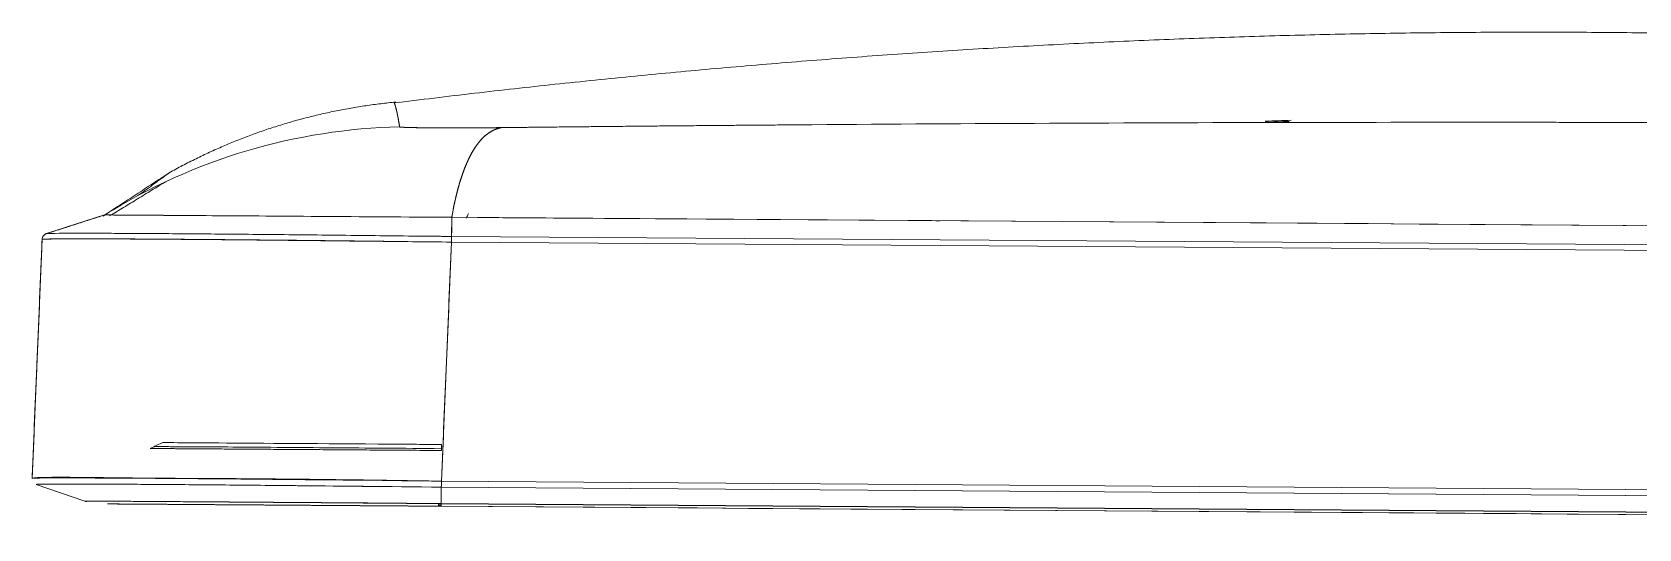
# Model space of a CAD drawing. Header units: millimetres. Extents: x 8883 to 11259, y -10160 to -6800.
# Drawn here: x 10347 to 10425.5, y -7756.7 to -7732.4 of the extents above; entities that cross this region are included whole.
import ezdxf

# ---------------------------------------------------------------- set-up
doc = ezdxf.new("R2010")
doc.units = ezdxf.units.MM

msp = doc.modelspace()

# ---------------------------------------------------------------- linework, layer by layer
at = {"linetype": 'Continuous', "lineweight": 18}
for p, q in [((10364.698, -7735.823), (10364.701, -7735.831)), ((10350.565, -7741.315), (10347.722, -7742.23)), ((10350.565, -7741.315), (10350.565, -7741.315)), ((10367.509, -7742.366), (10367.517, -7741.432)), ((10367.517, -7741.432), (10526.621, -7742.533)), ((10391.34, -7741.597), (10391.34, -7741.597)), ((10391.341, -7741.597), (10391.341, -7741.597)), ((10391.341, -7741.597), (10391.341, -7741.597)), ((10347.514, -7742.503), (10347.025, -7754.183)), ((10367.012, -7754.322), (10367.503, -7742.641)), ((10526.62, -7743.741), (10367.503, -7742.641)), ((10367.503, -7742.641), (10526.62, -7743.741)), ((10526.615, -7743.467), (10367.509, -7742.366)), ((10367.509, -7742.366), (10526.615, -7743.467)), ((10347.227, -7754.48), (10349.593, -7755.295)), ((10349.593, -7755.295), (10347.227, -7754.48)), ((10350.014, -7754.466), (10350.014, -7754.466)), ((10526.949, -7755.428), (10367.012, -7754.322)), ((10367.012, -7754.322), (10526.949, -7755.428)), ((10349.593, -7755.295), (10349.593, -7755.295)), ((10367.003, -7754.616), (10366.997, -7755.416)), ((10366.997, -7755.416), (10367.003, -7754.616)), ((10367.003, -7754.616), (10526.952, -7755.723)), ((10526.952, -7755.723), (10367.003, -7754.616)), ((10366.874, -7755.5), (10366.999, -7755.5)), ((10526.948, -7756.522), (10366.997, -7755.416)), ((10366.997, -7755.416), (10526.948, -7756.522)), ((10366.997, -7755.431), (10526.95, -7756.538)), ((10526.947, -7756.651), (10367.004, -7755.544))]:
    msp.add_line(p, q, dxfattribs=at)
at = {"linetype": 'Continuous', "lineweight": 13}
for p, q in [((10366.874, -7755.5), (10366.874, -7755.426)), ((10366.874, -7755.426), (10366.999, -7755.427))]:
    msp.add_line(p, q, dxfattribs=at)
at = {"linetype": 'Continuous', "lineweight": 18}
msp.add_arc((10349.691, -7755.012), 0.3, 250.97493, 269.59188, dxfattribs=at)
for points, degree in [([(10427.593, -7732.446), (10396.078, -7731.937), (10364.687, -7735.845)], 2), ([(10364.784, -7735.802), (10358.894, -7736.371), (10353.724, -7739.254)], 2), ([(10369.882, -7737.051), (10385.345, -7736.877), (10400.811, -7736.792), (10416.277, -7736.79)], 3), ([(10369.882, -7737.051), (10369.895, -7737.053), (10369.911, -7737.055), (10369.927, -7737.058)], 3), ([(10384.51, -7736.913), (10379.634, -7736.95), (10374.759, -7736.996), (10369.884, -7737.051)], 3), ([(10407.235, -7736.734), (10407.66, -7736.72), (10408.084, -7736.707), (10408.509, -7736.694)], 3), ([(10408.408, -7736.75), (10408.018, -7736.762), (10407.627, -7736.774), (10407.237, -7736.786)], 3), ([(10350.492, -7741.37), (10353.724, -7739.254)], 1), ([(10353.724, -7739.254), (10352.192, -7740.373)], 1), ([(10353.724, -7739.254), (10352.192, -7740.373)], 1), ([(10353.538, -7739.696), (10350.809, -7741.366)], 1), ([(10368.225, -7741.469), (10368.261, -7741.394), (10368.298, -7741.32), (10368.336, -7741.25)], 3), ([(10350.534, -7741.325), (10347.707, -7742.234)], 1), ([(10350.472, -7741.345), (10347.707, -7742.234)], 1), ([(10350.565, -7741.315), (10350.565, -7741.315), (10350.565, -7741.315), (10350.565, -7741.315)], 3), ([(10367.517, -7741.432), (10367.514, -7741.744), (10367.512, -7742.055), (10367.509, -7742.366)], 3), ([(10526.621, -7742.533), (10473.611, -7742.166), (10420.53, -7741.799), (10367.517, -7741.432)], 3), ([(10389.802, -7741.586), (10390.315, -7741.59), (10390.828, -7741.594), (10391.341, -7741.597)], 3), ([(10347.514, -7742.503), (10347.351, -7746.396), (10347.188, -7750.29), (10347.025, -7754.183)], 3), ([(10347.025, -7754.183), (10347.514, -7742.503)], 1), ([(10349.274, -7742.21), (10348.267, -7742.21), (10347.723, -7742.217), (10347.722, -7742.23)], 3), ([(10347.722, -7742.23), (10347.722, -7742.227), (10347.754, -7742.224), (10347.817, -7742.221)], 3), ([(10367.509, -7742.366), (10367.221, -7742.363), (10366.933, -7742.36), (10366.645, -7742.356)], 3), ([(10367.503, -7742.641), (10367.339, -7746.534), (10367.176, -7750.428), (10367.012, -7754.322)], 3), ([(10352.796, -7752.718), (10352.829, -7752.702), (10352.862, -7752.686), (10352.896, -7752.67)], 3), ([(10352.896, -7752.67), (10353.066, -7752.588), (10353.238, -7752.51), (10353.411, -7752.434)], 3), ([(10365.793, -7752.52), (10366.2, -7752.523), (10366.609, -7752.526), (10367.016, -7752.529)], 3), ([(10367.016, -7752.529), (10367.015, -7752.605), (10367.015, -7752.685), (10367.014, -7752.767)], 3), ([(10367.014, -7752.767), (10367.014, -7752.783), (10367.014, -7752.8), (10367.014, -7752.816)], 3), ([(10347.025, -7754.183), (10347.025, -7754.184)], 1), ([(10350.028, -7754.143), (10350.026, -7754.168)], 1), ([(10349.62, -7755.294), (10349.604, -7755.295), (10349.595, -7755.295), (10349.593, -7755.295)], 3), ([(10349.689, -7755.312), (10349.654, -7755.312), (10349.622, -7755.305), (10349.593, -7755.295)], 3), ([(10350.714, -7755.432), (10350.714, -7755.432), (10350.713, -7755.432), (10350.713, -7755.432)], 3), ([(10366.997, -7755.431), (10366.997, -7755.431), (10366.997, -7755.426), (10366.997, -7755.416)], 3), ([(10366.997, -7755.416), (10366.997, -7755.425), (10366.997, -7755.431), (10366.997, -7755.431)], 3), ([(10367.004, -7755.544), (10420.318, -7755.913), (10473.633, -7756.282), (10526.947, -7756.651)], 3)]:
    msp.add_open_spline(points, degree=degree, dxfattribs=at)
for points, knots in [([(10364.969, -7737.01), (10364.967, -7737.003), (10364.965, -7736.987), (10364.961, -7736.964), (10364.957, -7736.942), (10364.954, -7736.919), (10364.95, -7736.898), (10364.947, -7736.876), (10364.943, -7736.855), (10364.939, -7736.834), (10364.936, -7736.813), (10364.932, -7736.793), (10364.929, -7736.773), (10364.925, -7736.753), (10364.922, -7736.734), (10364.919, -7736.714), (10364.915, -7736.696), (10364.912, -7736.677), (10364.909, -7736.659), (10364.905, -7736.641), (10364.902, -7736.623), (10364.899, -7736.606), (10364.896, -7736.588), (10364.893, -7736.572), (10364.889, -7736.555), (10364.886, -7736.539), (10364.883, -7736.523), (10364.88, -7736.507), (10364.877, -7736.491), (10364.874, -7736.476), (10364.871, -7736.461), (10364.868, -7736.446), (10364.865, -7736.431), (10364.862, -7736.417), (10364.859, -7736.403), (10364.857, -7736.389), (10364.854, -7736.376), (10364.851, -7736.362), (10364.848, -7736.349), (10364.845, -7736.336), (10364.843, -7736.324), (10364.84, -7736.311), (10364.837, -7736.299), (10364.835, -7736.287), (10364.832, -7736.275), (10364.829, -7736.264), (10364.827, -7736.252), (10364.824, -7736.241), (10364.822, -7736.23), (10364.819, -7736.219), (10364.817, -7736.209), (10364.814, -7736.198), (10364.812, -7736.188), (10364.81, -7736.178), (10364.807, -7736.168), (10364.805, -7736.159), (10364.803, -7736.149), (10364.8, -7736.14), (10364.798, -7736.131), (10364.796, -7736.122), (10364.794, -7736.114), (10364.791, -7736.105), (10364.789, -7736.097), (10364.787, -7736.089), (10364.785, -7736.081), (10364.783, -7736.073), (10364.781, -7736.065), (10364.779, -7736.058), (10364.777, -7736.05), (10364.775, -7736.043), (10364.773, -7736.036), (10364.771, -7736.029), (10364.769, -7736.022), (10364.767, -7736.016), (10364.765, -7736.009), (10364.763, -7736.003), (10364.761, -7735.997), (10364.759, -7735.991), (10364.758, -7735.985), (10364.756, -7735.979), (10364.754, -7735.974), (10364.752, -7735.968), (10364.751, -7735.963), (10364.749, -7735.958), (10364.747, -7735.953), (10364.746, -7735.948), (10364.744, -7735.943), (10364.742, -7735.938), (10364.741, -7735.934), (10364.739, -7735.929), (10364.738, -7735.925), (10364.736, -7735.921), (10364.735, -7735.916), (10364.733, -7735.912), (10364.732, -7735.908), (10364.73, -7735.905), (10364.729, -7735.901), (10364.728, -7735.897), (10364.726, -7735.894), (10364.725, -7735.89), (10364.724, -7735.887), (10364.722, -7735.884), (10364.721, -7735.881), (10364.72, -7735.878), (10364.719, -7735.875), (10364.718, -7735.872), (10364.716, -7735.869), (10364.715, -7735.867), (10364.714, -7735.864), (10364.713, -7735.862), (10364.712, -7735.859), (10364.711, -7735.857), (10364.71, -7735.855), (10364.709, -7735.852), (10364.708, -7735.85), (10364.707, -7735.848), (10364.706, -7735.846), (10364.705, -7735.844), (10364.704, -7735.843), (10364.703, -7735.841), (10364.703, -7735.84), (10364.702, -7735.839)], [0, 0, 0, 0, 0.011329, 0.022608, 0.033838, 0.045019, 0.056149, 0.067231, 0.078263, 0.089245, 0.100177, 0.111061, 0.121894, 0.132678, 0.143413, 0.154098, 0.164733, 0.175319, 0.185855, 0.196342, 0.206779, 0.217167, 0.227505, 0.237794, 0.248032, 0.258222, 0.268362, 0.278452, 0.288492, 0.298484, 0.308425, 0.318317, 0.328159, 0.337952, 0.347695, 0.357389, 0.367033, 0.376627, 0.386172, 0.395667, 0.405113, 0.414509, 0.423855, 0.433152, 0.4424, 0.451597, 0.460745, 0.469844, 0.478893, 0.487892, 0.496842, 0.505742, 0.514592, 0.523393, 0.532144, 0.540846, 0.549498, 0.5581, 0.566653, 0.575156, 0.58361, 0.592014, 0.600368, 0.608673, 0.616928, 0.625133, 0.633289, 0.641395, 0.649452, 0.657459, 0.665416, 0.673324, 0.681182, 0.688991, 0.696749, 0.704459, 0.712118, 0.719728, 0.727289, 0.734799, 0.74226, 0.749672, 0.757034, 0.764346, 0.771609, 0.778821, 0.785985, 0.793098, 0.800162, 0.807177, 0.814142, 0.821057, 0.827922, 0.834738, 0.841504, 0.848221, 0.854888, 0.861505, 0.868073, 0.874591, 0.881059, 0.887478, 0.893847, 0.900166, 0.906436, 0.912656, 0.918827, 0.924948, 0.931019, 0.937041, 0.943013, 0.948935, 0.954807, 0.960631, 0.966404, 0.972128, 0.977802, 0.983426, 0.989001, 0.994526, 1, 1, 1, 1]), ([(10350.565, -7741.315), (10352.736, -7739.958), (10355.084, -7738.904), (10359.947, -7737.459), (10362.462, -7737.069), (10364.969, -7737.01)], [0, 0, 0, 0, 0.5, 0.5, 1, 1, 1, 1]), ([(10369.882, -7737.051), (10369.87, -7737.051), (10369.847, -7737.051), (10369.812, -7737.051), (10369.778, -7737.052), (10369.743, -7737.052), (10369.709, -7737.052), (10369.675, -7737.053), (10369.641, -7737.053), (10369.606, -7737.053), (10369.572, -7737.054), (10369.538, -7737.054), (10369.505, -7737.054), (10369.471, -7737.055), (10369.437, -7737.055), (10369.403, -7737.055), (10369.37, -7737.056), (10369.336, -7737.056), (10369.303, -7737.056), (10369.27, -7737.056), (10369.237, -7737.057), (10369.204, -7737.057), (10369.17, -7737.057), (10369.138, -7737.057), (10369.105, -7737.058), (10369.072, -7737.058), (10369.039, -7737.058), (10369.007, -7737.058), (10368.974, -7737.059), (10368.942, -7737.059), (10368.909, -7737.059), (10368.877, -7737.059), (10368.845, -7737.059), (10368.813, -7737.06), (10368.781, -7737.06), (10368.749, -7737.06), (10368.717, -7737.06), (10368.685, -7737.06), (10368.654, -7737.061), (10368.622, -7737.061), (10368.59, -7737.061), (10368.559, -7737.061), (10368.528, -7737.061), (10368.496, -7737.061), (10368.465, -7737.061), (10368.434, -7737.062), (10368.403, -7737.062), (10368.372, -7737.062), (10368.341, -7737.062), (10368.311, -7737.062), (10368.28, -7737.062), (10368.249, -7737.062), (10368.219, -7737.062), (10368.188, -7737.062), (10368.158, -7737.063), (10368.128, -7737.063), (10368.098, -7737.063), (10368.068, -7737.063), (10368.038, -7737.063), (10367.902, -7737.063), (10367.663, -7737.063), (10367.332, -7737.063), (10367.012, -7737.062), (10366.703, -7737.061), (10366.49, -7737.059), (10366.362, -7737.058), (10366.313, -7737.058), (10366.264, -7737.057), (10366.217, -7737.057), (10366.171, -7737.056), (10366.125, -7737.056), (10366.081, -7737.055), (10366.037, -7737.055), (10365.994, -7737.054), (10365.952, -7737.054), (10365.911, -7737.053), (10365.871, -7737.053), (10365.831, -7737.052), (10365.793, -7737.052), (10365.755, -7737.051), (10365.719, -7737.05), (10365.683, -7737.05), (10365.648, -7737.049), (10365.614, -7737.048), (10365.58, -7737.048), (10365.548, -7737.047), (10365.517, -7737.046), (10365.486, -7737.046), (10365.456, -7737.045), (10365.427, -7737.044), (10365.4, -7737.044), (10365.372, -7737.043), (10365.346, -7737.042), (10365.321, -7737.041), (10365.296, -7737.04), (10365.273, -7737.04), (10365.25, -7737.039), (10365.228, -7737.038), (10365.207, -7737.037), (10365.187, -7737.036), (10365.168, -7737.035), (10365.15, -7737.034), (10365.133, -7737.033), (10365.116, -7737.032), (10365.1, -7737.031), (10365.086, -7737.03), (10365.072, -7737.029), (10365.059, -7737.028), (10365.046, -7737.027), (10365.035, -7737.026), (10365.025, -7737.025), (10365.015, -7737.024), (10365.007, -7737.023), (10364.999, -7737.022), (10364.992, -7737.021), (10364.986, -7737.019), (10364.981, -7737.018), (10364.977, -7737.017), (10364.973, -7737.016), (10364.971, -7737.014), (10364.969, -7737.013), (10364.968, -7737.012), (10364.968, -7737.011), (10364.969, -7737.01)], [0, 0, 0, 0, 0.004459, 0.008907, 0.013346, 0.017774, 0.022193, 0.026602, 0.031002, 0.035392, 0.039774, 0.044147, 0.048511, 0.052866, 0.057214, 0.061553, 0.065884, 0.070208, 0.074524, 0.078833, 0.083135, 0.087429, 0.091717, 0.095999, 0.100274, 0.104543, 0.108806, 0.113063, 0.117314, 0.121561, 0.125802, 0.130038, 0.134269, 0.138496, 0.142718, 0.146937, 0.151151, 0.155362, 0.159569, 0.163773, 0.167974, 0.172171, 0.176366, 0.180559, 0.184749, 0.188938, 0.193124, 0.197309, 0.201492, 0.205674, 0.209855, 0.214036, 0.218215, 0.222394, 0.226574, 0.230753, 0.234932, 0.239112, 0.243292, 0.247474, 0.296181, 0.345415, 0.395492, 0.446713, 0.49936, 0.508557, 0.517706, 0.526807, 0.535863, 0.544874, 0.553843, 0.562769, 0.571656, 0.580503, 0.589314, 0.598088, 0.606828, 0.615536, 0.624212, 0.632858, 0.641477, 0.650068, 0.658635, 0.667178, 0.6757, 0.684202, 0.692685, 0.701151, 0.709602, 0.718039, 0.726465, 0.734881, 0.743288, 0.751689, 0.760085, 0.768477, 0.776868, 0.785259, 0.793652, 0.802049, 0.810451, 0.818859, 0.827277, 0.835705, 0.844145, 0.852599, 0.861068, 0.869555, 0.87806, 0.886585, 0.895133, 0.903704, 0.912301, 0.920924, 0.929576, 0.938258, 0.946972, 0.955718, 0.9645, 0.973317, 0.982172, 0.991066, 1, 1, 1, 1]), ([(10364.969, -7737.01), (10364.969, -7737.011), (10364.969, -7737.011), (10364.969, -7737.012), (10364.97, -7737.013), (10364.972, -7737.013), (10364.973, -7737.014), (10364.976, -7737.015), (10364.979, -7737.016), (10364.983, -7737.017), (10364.987, -7737.018), (10364.992, -7737.019), (10364.999, -7737.02), (10365.006, -7737.021), (10365.015, -7737.022), (10365.025, -7737.024), (10365.036, -7737.025), (10365.049, -7737.026), (10365.063, -7737.027), (10365.079, -7737.029), (10365.114, -7737.031), (10365.173, -7737.035), (10365.265, -7737.039), (10365.36, -7737.043), (10365.458, -7737.046), (10365.559, -7737.049), (10365.667, -7737.051), (10365.784, -7737.053), (10365.908, -7737.055), (10366.026, -7737.057), (10366.137, -7737.059), (10366.244, -7737.06), (10366.364, -7737.061), (10366.499, -7737.062), (10366.651, -7737.063), (10366.83, -7737.064), (10367.035, -7737.064), (10367.264, -7737.065), (10367.48, -7737.065), (10367.681, -7737.065), (10367.866, -7737.064), (10368.058, -7737.064), (10368.232, -7737.063), (10368.4, -7737.062), (10368.575, -7737.061), (10368.799, -7737.06), (10368.998, -7737.059), (10369.155, -7737.057), (10369.252, -7737.057), (10369.345, -7737.056), (10369.434, -7737.055), (10369.518, -7737.054), (10369.599, -7737.053), (10369.676, -7737.053), (10369.748, -7737.052), (10369.816, -7737.051), (10369.86, -7737.051), (10369.882, -7737.051)], [0, 0, 0, 0, 0.004425, 0.009194, 0.014307, 0.019763, 0.025564, 0.031708, 0.038197, 0.045029, 0.052205, 0.059725, 0.067589, 0.075796, 0.084347, 0.093242, 0.10248, 0.112062, 0.121987, 0.132255, 0.142866, 0.18413, 0.221693, 0.25556, 0.285736, 0.314291, 0.342853, 0.371423, 0.399999, 0.428582, 0.447759, 0.468792, 0.49168, 0.516423, 0.543021, 0.571475, 0.60719, 0.642899, 0.678599, 0.704728, 0.731296, 0.758302, 0.78575, 0.803438, 0.827186, 0.856997, 0.892874, 0.906055, 0.918688, 0.930772, 0.942308, 0.953295, 0.963734, 0.973624, 0.982965, 0.991757, 1, 1, 1, 1]), ([(10369.927, -7737.058), (10369.377, -7737.153), (10368.888, -7737.568), (10368.073, -7739.036), (10367.747, -7740.089), (10367.517, -7741.432)], [0, 0, 0, 0, 0.5, 0.5, 1, 1, 1, 1]), ([(10367.517, -7741.432), (10367.519, -7741.418), (10367.524, -7741.391), (10367.531, -7741.349), (10367.539, -7741.308), (10367.546, -7741.267), (10367.553, -7741.226), (10367.561, -7741.185), (10367.569, -7741.144), (10367.576, -7741.104), (10367.584, -7741.063), (10367.592, -7741.023), (10367.6, -7740.983), (10367.608, -7740.943), (10367.616, -7740.903), (10367.624, -7740.864), (10367.632, -7740.824), (10367.64, -7740.785), (10367.648, -7740.746), (10367.657, -7740.707), (10367.665, -7740.668), (10367.674, -7740.629), (10367.682, -7740.591), (10367.691, -7740.552), (10367.7, -7740.514), (10367.708, -7740.476), (10367.717, -7740.438), (10367.726, -7740.401), (10367.735, -7740.363), (10367.744, -7740.326), (10367.754, -7740.289), (10367.763, -7740.252), (10367.772, -7740.215), (10367.782, -7740.178), (10367.791, -7740.142), (10367.801, -7740.105), (10367.81, -7740.069), (10367.82, -7740.033), (10367.83, -7739.997), (10367.839, -7739.962), (10367.849, -7739.926), (10367.859, -7739.891), (10367.869, -7739.856), (10367.879, -7739.821), (10367.89, -7739.786), (10367.9, -7739.752), (10367.91, -7739.717), (10367.921, -7739.683), (10367.931, -7739.649), (10367.942, -7739.615), (10367.952, -7739.581), (10367.963, -7739.548), (10367.974, -7739.515), (10367.985, -7739.481), (10367.996, -7739.448), (10368.007, -7739.416), (10368.018, -7739.383), (10368.029, -7739.351), (10368.04, -7739.319), (10368.051, -7739.287), (10368.063, -7739.255), (10368.074, -7739.223), (10368.086, -7739.192), (10368.097, -7739.16), (10368.109, -7739.129), (10368.121, -7739.099), (10368.132, -7739.068), (10368.144, -7739.037), (10368.156, -7739.007), (10368.168, -7738.977), (10368.18, -7738.947), (10368.192, -7738.918), (10368.205, -7738.888), (10368.217, -7738.859), (10368.229, -7738.83), (10368.242, -7738.801), (10368.254, -7738.772), (10368.267, -7738.744), (10368.28, -7738.715), (10368.292, -7738.687), (10368.305, -7738.659), (10368.318, -7738.632), (10368.331, -7738.604), (10368.344, -7738.577), (10368.357, -7738.55), (10368.371, -7738.523), (10368.384, -7738.497), (10368.397, -7738.47), (10368.411, -7738.444), (10368.424, -7738.418), (10368.438, -7738.392), (10368.451, -7738.367), (10368.465, -7738.341), (10368.479, -7738.316), (10368.493, -7738.291), (10368.507, -7738.267), (10368.521, -7738.242), (10368.535, -7738.218), (10368.549, -7738.194), (10368.563, -7738.17), (10368.577, -7738.146), (10368.592, -7738.123), (10368.606, -7738.1), (10368.621, -7738.077), (10368.635, -7738.054), (10368.65, -7738.032), (10368.665, -7738.01), (10368.68, -7737.988), (10368.695, -7737.966), (10368.71, -7737.944), (10368.725, -7737.923), (10368.74, -7737.902), (10368.755, -7737.881), (10368.77, -7737.86), (10368.786, -7737.84), (10368.801, -7737.82), (10368.817, -7737.8), (10368.832, -7737.78), (10368.848, -7737.761), (10368.864, -7737.741), (10368.88, -7737.722), (10368.895, -7737.704), (10368.911, -7737.685), (10368.927, -7737.667), (10368.944, -7737.649), (10368.96, -7737.631), (10368.976, -7737.613), (10368.992, -7737.596), (10369.009, -7737.579), (10369.025, -7737.562), (10369.042, -7737.546), (10369.059, -7737.529), (10369.075, -7737.513), (10369.092, -7737.497), (10369.109, -7737.482), (10369.126, -7737.467), (10369.143, -7737.451), (10369.16, -7737.437), (10369.177, -7737.422), (10369.194, -7737.408), (10369.212, -7737.394), (10369.229, -7737.38), (10369.247, -7737.366), (10369.264, -7737.353), (10369.282, -7737.34), (10369.3, -7737.327), (10369.317, -7737.315), (10369.335, -7737.303), (10369.353, -7737.291), (10369.371, -7737.279), (10369.389, -7737.268), (10369.408, -7737.256), (10369.426, -7737.245), (10369.444, -7737.235), (10369.463, -7737.224), (10369.481, -7737.214), (10369.5, -7737.205), (10369.518, -7737.195), (10369.537, -7737.186), (10369.556, -7737.177), (10369.575, -7737.168), (10369.594, -7737.159), (10369.613, -7737.151), (10369.632, -7737.143), (10369.651, -7737.136), (10369.67, -7737.128), (10369.689, -7737.121), (10369.709, -7737.114), (10369.728, -7737.108), (10369.748, -7737.102), (10369.768, -7737.096), (10369.787, -7737.09), (10369.807, -7737.085), (10369.827, -7737.08), (10369.847, -7737.075), (10369.867, -7737.07), (10369.887, -7737.066), (10369.907, -7737.062), (10369.921, -7737.06), (10369.927, -7737.059)], [0, 0, 0, 0, 0.005172, 0.01035, 0.015532, 0.02072, 0.025913, 0.031111, 0.036314, 0.041522, 0.046736, 0.051955, 0.057179, 0.062408, 0.067643, 0.072883, 0.078128, 0.083378, 0.088633, 0.093894, 0.09916, 0.104432, 0.109708, 0.11499, 0.120278, 0.12557, 0.130868, 0.136171, 0.141479, 0.146793, 0.152112, 0.157437, 0.162766, 0.168102, 0.173442, 0.178788, 0.184139, 0.189496, 0.194857, 0.200225, 0.205597, 0.210975, 0.216359, 0.221748, 0.227142, 0.232541, 0.237946, 0.243357, 0.248772, 0.254194, 0.25962, 0.265052, 0.27049, 0.275933, 0.281381, 0.286835, 0.292294, 0.297759, 0.303229, 0.308704, 0.314185, 0.319672, 0.325164, 0.330661, 0.336164, 0.341673, 0.347186, 0.352706, 0.35823, 0.363761, 0.369296, 0.374838, 0.380384, 0.385937, 0.391494, 0.397058, 0.402626, 0.4082, 0.41378, 0.419365, 0.424956, 0.430553, 0.436154, 0.441762, 0.447375, 0.452993, 0.458617, 0.464246, 0.469881, 0.475522, 0.481168, 0.486819, 0.492476, 0.498139, 0.503807, 0.509481, 0.51516, 0.520845, 0.526536, 0.532232, 0.537933, 0.54364, 0.549353, 0.555071, 0.560795, 0.566524, 0.572259, 0.578, 0.583746, 0.589498, 0.595255, 0.601018, 0.606786, 0.61256, 0.61834, 0.624125, 0.629916, 0.635712, 0.641514, 0.647322, 0.653135, 0.658954, 0.664779, 0.670609, 0.676444, 0.682286, 0.688132, 0.693985, 0.699843, 0.705707, 0.711576, 0.717451, 0.723332, 0.729218, 0.73511, 0.741008, 0.746911, 0.75282, 0.758735, 0.764655, 0.770581, 0.776512, 0.78245, 0.788392, 0.794341, 0.800295, 0.806255, 0.812221, 0.818192, 0.824169, 0.830152, 0.83614, 0.842134, 0.848134, 0.85414, 0.860151, 0.866168, 0.87219, 0.878219, 0.884253, 0.890293, 0.896339, 0.90239, 0.908447, 0.91451, 0.920579, 0.926653, 0.932734, 0.93882, 0.944912, 0.951009, 0.957113, 0.963222, 0.969337, 0.975458, 0.981585, 0.987717, 0.993856, 1, 1, 1, 1]), ([(10369.927, -7737.059), (10369.927, -7737.058), (10369.925, -7737.058), (10369.923, -7737.058), (10369.921, -7737.058), (10369.919, -7737.058), (10369.917, -7737.058), (10369.915, -7737.058), (10369.913, -7737.058), (10369.911, -7737.058), (10369.909, -7737.058), (10369.908, -7737.057), (10369.906, -7737.057), (10369.904, -7737.057), (10369.903, -7737.057), (10369.901, -7737.057), (10369.9, -7737.056), (10369.898, -7737.056), (10369.897, -7737.056), (10369.896, -7737.056), (10369.894, -7737.055), (10369.893, -7737.055), (10369.892, -7737.055), (10369.891, -7737.055), (10369.89, -7737.054), (10369.889, -7737.054), (10369.888, -7737.054), (10369.887, -7737.053), (10369.886, -7737.053), (10369.886, -7737.053), (10369.885, -7737.053), (10369.884, -7737.052), (10369.884, -7737.052), (10369.883, -7737.052), (10369.883, -7737.051), (10369.882, -7737.051), (10369.882, -7737.051), (10369.882, -7737.051)], [0, 0, 0, 0, 0.011946, 0.024619, 0.038076, 0.052362, 0.067518, 0.083577, 0.100566, 0.118509, 0.137426, 0.157334, 0.178246, 0.200177, 0.223136, 0.247133, 0.272176, 0.298274, 0.325431, 0.353655, 0.382949, 0.413319, 0.444769, 0.477302, 0.510922, 0.545631, 0.581433, 0.61833, 0.656324, 0.695418, 0.735613, 0.776911, 0.819314, 0.862823, 0.907439, 0.953164, 1, 1, 1, 1]), ([(10369.884, -7737.051), (10370.203, -7737.047), (10370.842, -7737.04), (10371.801, -7737.03), (10372.76, -7737.019), (10373.719, -7737.009), (10374.677, -7737), (10375.636, -7736.99), (10376.595, -7736.981), (10377.554, -7736.972), (10378.513, -7736.963), (10379.472, -7736.954), (10380.43, -7736.946), (10381.389, -7736.938), (10382.348, -7736.93), (10383.135, -7736.924), (10383.602, -7736.92), (10383.75, -7736.919)], [0, 0, 0, 0, 0.069142, 0.138285, 0.20743, 0.276575, 0.345722, 0.414869, 0.484018, 0.553168, 0.622319, 0.691471, 0.760623, 0.829777, 0.898932, 0.968088, 1, 1, 1, 1]), ([(10416.277, -7736.79), (10416.63, -7736.79), (10417.335, -7736.789), (10418.393, -7736.79), (10419.452, -7736.79), (10420.51, -7736.791), (10421.568, -7736.792), (10422.626, -7736.793), (10423.684, -7736.795), (10424.742, -7736.796), (10425.8, -7736.799), (10426.858, -7736.801), (10427.917, -7736.803), (10428.975, -7736.806), (10430.033, -7736.809), (10431.091, -7736.813), (10432.149, -7736.816), (10433.207, -7736.82), (10434.265, -7736.824), (10435.323, -7736.828), (10436.382, -7736.833), (10437.44, -7736.838), (10438.498, -7736.843), (10439.556, -7736.848), (10440.614, -7736.854), (10441.981, -7736.861), (10443.921, -7736.873), (10446.699, -7736.891), (10450.27, -7736.916), (10454.058, -7736.947), (10457.651, -7736.979), (10460.635, -7737.008), (10463.175, -7737.034), (10465.269, -7737.057), (10466.517, -7737.071), (10467.067, -7737.077)], [0, 0, 0, 0, 0.020833, 0.041666, 0.062498, 0.083331, 0.104164, 0.124997, 0.14583, 0.166663, 0.187496, 0.20833, 0.229163, 0.249996, 0.270829, 0.291662, 0.312496, 0.333329, 0.354162, 0.374996, 0.395829, 0.416663, 0.437496, 0.458329, 0.479163, 0.499996, 0.539065, 0.593755, 0.664066, 0.749999, 0.817525, 0.876288, 0.926288, 0.967526, 1, 1, 1, 1]), ([(10350.565, -7741.315), (10350.566, -7741.315), (10352.401, -7741.328), (10358.657, -7741.371), (10363.079, -7741.402), (10367.517, -7741.432)], [0, 0, 0, 0, 0.5, 0.5, 1, 1, 1, 1]), ([(10367.517, -7741.432), (10365.298, -7741.417), (10360.868, -7741.386), (10355.198, -7741.347), (10352.019, -7741.325), (10351.043, -7741.319), (10350.827, -7741.317)], [0, 0, 0, 0, 0.281254, 0.562509, 0.843763, 1, 1, 1, 1]), ([(10347.722, -7742.23), (10347.693, -7742.239), (10347.665, -7742.253), (10347.616, -7742.288), (10347.593, -7742.309), (10347.556, -7742.358), (10347.542, -7742.385), (10347.521, -7742.442), (10347.515, -7742.472), (10347.514, -7742.503)], [0, 0, 0, 0, 0.25, 0.25, 0.5, 0.5, 0.75, 0.75, 1, 1, 1, 1]), ([(10347.514, -7742.503), (10347.516, -7742.446), (10347.537, -7742.383), (10347.613, -7742.284), (10347.667, -7742.247), (10347.722, -7742.23)], [0, 0, 0, 0, 0.5, 0.5, 1, 1, 1, 1]), ([(10367.503, -7742.641), (10366.232, -7742.629), (10364.311, -7742.606), (10361.804, -7742.576), (10359.922, -7742.555), (10358.118, -7742.538), (10356.42, -7742.522), (10354.83, -7742.509), (10353.348, -7742.498), (10352.007, -7742.49), (10350.834, -7742.484), (10349.814, -7742.481), (10348.147, -7742.478), (10347.514, -7742.496), (10347.514, -7742.503)], [0, 0, 0, 0, 0.120446, 0.183709, 0.246972, 0.310236, 0.373499, 0.436762, 0.500026, 0.563289, 0.626552, 0.689816, 0.753079, 1, 1, 1, 1]), ([(10347.514, -7742.503), (10347.514, -7742.501), (10347.542, -7742.499), (10347.658, -7742.496), (10347.745, -7742.494), (10347.981, -7742.491), (10348.13, -7742.489), (10348.491, -7742.487), (10348.702, -7742.486), (10349.189, -7742.485), (10349.464, -7742.484), (10350.078, -7742.485), (10350.416, -7742.486), (10351.154, -7742.488), (10351.554, -7742.49), (10352.414, -7742.495), (10352.873, -7742.497), (10353.422, -7742.501), (10353.483, -7742.502), (10353.606, -7742.502), (10353.792, -7742.504), (10354.232, -7742.507), (10354.619, -7742.51), (10355.405, -7742.517), (10355.946, -7742.521), (10357.056, -7742.532), (10357.626, -7742.537), (10358.788, -7742.549), (10359.382, -7742.555), (10360.587, -7742.568), (10361.199, -7742.574), (10362.436, -7742.588), (10363.062, -7742.595), (10364.322, -7742.608), (10364.956, -7742.615), (10366.228, -7742.628), (10366.865, -7742.635), (10367.503, -7742.641)], [0, 0, 0, 0, 0.0625, 0.0625, 0.125, 0.125, 0.1875, 0.1875, 0.25, 0.25, 0.3125, 0.3125, 0.375, 0.375, 0.4375, 0.4375, 0.5, 0.5, 0.507813, 0.507813, 0.515625, 0.53125, 0.5625, 0.5625, 0.625, 0.625, 0.6875, 0.6875, 0.75, 0.75, 0.8125, 0.8125, 0.875, 0.875, 0.9375, 0.9375, 1, 1, 1, 1]), ([(10349.242, -7742.21), (10349.478, -7742.209), (10350.023, -7742.211), (10351.01, -7742.214), (10352.171, -7742.22), (10353.498, -7742.228), (10354.965, -7742.239), (10356.538, -7742.252), (10358.218, -7742.267), (10360.004, -7742.284), (10361.867, -7742.304), (10364.349, -7742.333), (10366.25, -7742.355), (10367.509, -7742.367)], [0, 0, 0, 0, 0.078953, 0.163408, 0.247863, 0.332318, 0.416773, 0.501228, 0.585683, 0.670138, 0.754593, 0.839048, 1, 1, 1, 1]), ([(10367.503, -7742.641), (10367.503, -7742.61), (10367.504, -7742.58), (10367.505, -7742.523), (10367.505, -7742.496), (10367.507, -7742.447), (10367.507, -7742.425), (10367.508, -7742.39), (10367.508, -7742.376), (10367.509, -7742.366)], [0, 0, 0, 0, 0.25, 0.25, 0.5, 0.5, 0.75, 0.75, 1, 1, 1, 1]), ([(10367.509, -7742.367), (10367.508, -7742.385), (10367.507, -7742.422), (10367.505, -7742.521), (10367.504, -7742.584), (10367.503, -7742.641)], [0, 0, 0, 0, 0.5, 0.5, 1, 1, 1, 1]), ([(10367.014, -7752.816), (10366.544, -7752.819), (10365.595, -7752.812), (10364.426, -7752.804), (10363.513, -7752.798), (10362.832, -7752.793), (10362.296, -7752.79), (10361.876, -7752.787), (10361.448, -7752.784), (10360.914, -7752.78), (10360.088, -7752.774), (10359.102, -7752.767), (10357.954, -7752.76), (10356.877, -7752.752), (10356.088, -7752.747), (10355.516, -7752.743), (10355.118, -7752.74), (10354.749, -7752.737), (10354.407, -7752.735), (10354.098, -7752.733), (10353.827, -7752.731), (10353.589, -7752.729), (10353.307, -7752.727), (10353.083, -7752.726), (10352.923, -7752.725), (10352.853, -7752.724), (10352.819, -7752.724), (10352.804, -7752.724), (10352.793, -7752.724), (10352.786, -7752.724), (10352.784, -7752.724), (10352.796, -7752.718)], [0, 0, 0, 0, 0.062778, 0.125583, 0.156985, 0.188388, 0.21979, 0.235491, 0.251193, 0.282595, 0.313998, 0.376803, 0.439608, 0.502413, 0.565218, 0.59662, 0.628023, 0.659425, 0.690828, 0.72223, 0.753633, 0.785035, 0.816438, 0.879243, 0.910645, 0.942048, 0.957749, 0.9656, 0.97345, 0.989151, 1, 1, 1, 1]), ([(10367.015, -7752.736), (10365.081, -7752.704), (10363.401, -7752.703), (10359.991, -7752.678), (10358.427, -7752.664), (10355.727, -7752.644), (10354.708, -7752.642), (10353.687, -7752.635), (10353.424, -7752.633), (10353.08, -7752.626), (10352.998, -7752.623), (10352.998, -7752.639)], [0, 0, 0, 0, 0.24987, 0.24987, 0.498542, 0.498542, 0.748515, 0.748515, 0.873294, 0.873294, 1, 1, 1, 1]), ([(10367.015, -7752.736), (10365.081, -7752.704), (10363.401, -7752.703), (10359.991, -7752.678), (10358.427, -7752.664), (10355.727, -7752.644), (10354.708, -7752.642), (10353.687, -7752.635), (10353.424, -7752.633), (10353.08, -7752.626), (10352.998, -7752.623), (10352.998, -7752.639)], [0, 0, 0, 0, 0.24987, 0.24987, 0.498542, 0.498542, 0.748515, 0.748515, 0.873294, 0.873294, 1, 1, 1, 1]), ([(10353.411, -7752.434), (10353.414, -7752.434), (10353.494, -7752.435), (10353.812, -7752.437), (10354.043, -7752.439), (10354.919, -7752.445), (10355.811, -7752.451), (10359.25, -7752.475), (10362.411, -7752.497), (10365.793, -7752.52)], [0, 0, 0, 0, 0.12495, 0.12495, 0.249957, 0.249957, 0.499972, 0.499972, 1, 1, 1, 1]), ([(10367.012, -7754.322), (10366.602, -7754.314), (10366.196, -7754.308), (10365.398, -7754.294), (10365.005, -7754.288), (10363.846, -7754.271), (10363.1, -7754.26), (10361.668, -7754.242), (10360.982, -7754.234), (10359.673, -7754.22), (10359.05, -7754.214), (10357.869, -7754.204), (10357.31, -7754.2), (10356.258, -7754.193), (10355.764, -7754.19), (10354.837, -7754.185), (10354.405, -7754.183), (10353.8, -7754.18), (10353.606, -7754.179), (10353.325, -7754.177), (10353.188, -7754.176), (10353.054, -7754.175), (10352.987, -7754.175), (10352.966, -7754.175), (10352.933, -7754.174), (10352.916, -7754.174), (10352.897, -7754.174), (10352.888, -7754.174), (10352.883, -7754.174), (10352.881, -7754.174), (10352.88, -7754.174), (10352.879, -7754.174), (10352.879, -7754.174), (10352.879, -7754.174), (10352.879, -7754.174), (10352.616, -7754.172), (10352.333, -7754.169), (10351.74, -7754.163), (10351.429, -7754.159), (10350.796, -7754.151), (10350.473, -7754.147), (10349.994, -7754.142), (10349.835, -7754.14), (10349.522, -7754.137), (10349.367, -7754.136), (10349.065, -7754.134), (10348.917, -7754.133), (10348.632, -7754.131), (10348.495, -7754.131), (10348.232, -7754.131), (10348.108, -7754.132), (10347.874, -7754.133), (10347.766, -7754.135), (10347.567, -7754.138), (10347.477, -7754.14), (10347.32, -7754.146), (10347.252, -7754.149), (10347.142, -7754.157), (10347.099, -7754.161), (10347.041, -7754.172), (10347.025, -7754.177), (10347.025, -7754.183)], [0, 0, 0, 0, 0.03125, 0.03125, 0.0625, 0.0625, 0.125, 0.125, 0.1875, 0.1875, 0.25, 0.25, 0.3125, 0.3125, 0.375, 0.375, 0.4375, 0.4375, 0.46875, 0.46875, 0.484375, 0.492187, 0.492187, 0.496094, 0.496094, 0.498047, 0.499023, 0.499512, 0.499756, 0.499878, 0.499939, 0.499969, 0.499985, 0.499985, 0.5, 0.5, 0.5625, 0.5625, 0.625, 0.625, 0.6875, 0.6875, 0.71875, 0.71875, 0.75, 0.75, 0.78125, 0.78125, 0.8125, 0.8125, 0.84375, 0.84375, 0.875, 0.875, 0.90625, 0.90625, 0.9375, 0.9375, 0.96875, 0.96875, 1, 1, 1, 1]), ([(10347.025, -7754.183), (10347.025, -7754.173), (10347.273, -7754.163), (10348.198, -7754.162), (10349.328, -7754.163), (10350.345, -7754.166), (10351.515, -7754.172), (10352.855, -7754.181), (10354.336, -7754.192), (10355.922, -7754.204), (10357.635, -7754.22), (10361.195, -7754.256), (10364.418, -7754.283), (10367.012, -7754.322)], [0, 0, 0, 0, 0.120543, 0.24703, 0.310273, 0.373517, 0.43676, 0.500003, 0.563247, 0.62649, 0.689733, 0.752977, 1, 1, 1, 1]), ([(10347.227, -7754.48), (10347.229, -7754.454), (10351.511, -7754.455), (10361.826, -7754.555), (10367.003, -7754.616)], [0, 0, 0, 0, 0.5, 1, 1, 1, 1]), ([(10367.003, -7754.616), (10364.438, -7754.579), (10361.249, -7754.553), (10357.727, -7754.518), (10356.031, -7754.503), (10354.461, -7754.49), (10352.994, -7754.479), (10351.669, -7754.471), (10350.51, -7754.464), (10349.503, -7754.461), (10348.385, -7754.46), (10347.471, -7754.46), (10347.227, -7754.47), (10347.227, -7754.479)], [0, 0, 0, 0, 0.246931, 0.310198, 0.373464, 0.43673, 0.499997, 0.563263, 0.626529, 0.689796, 0.753062, 0.879595, 1, 1, 1, 1]), ([(10367.012, -7754.322), (10367.011, -7754.381), (10367.009, -7754.449), (10367.005, -7754.557), (10367.004, -7754.597), (10367.003, -7754.616)], [0, 0, 0, 0, 0.5, 0.5, 1, 1, 1, 1]), ([(10367.003, -7754.616), (10367.003, -7754.606), (10367.004, -7754.591), (10367.006, -7754.553), (10367.006, -7754.529), (10367.008, -7754.477), (10367.009, -7754.447), (10367.011, -7754.386), (10367.012, -7754.354), (10367.012, -7754.322)], [0, 0, 0, 0, 0.25, 0.25, 0.5, 0.5, 0.75, 0.75, 1, 1, 1, 1]), ([(10366.997, -7755.416), (10362.441, -7755.381), (10357.901, -7755.347), (10351.478, -7755.303), (10349.594, -7755.292), (10349.593, -7755.295)], [0, 0, 0, 0, 0.5, 0.5, 1, 1, 1, 1]), ([(10349.903, -7755.295), (10349.911, -7755.295), (10349.919, -7755.295), (10350.038, -7755.295), (10350.176, -7755.296), (10350.507, -7755.297), (10350.699, -7755.298), (10351.136, -7755.301), (10351.379, -7755.302), (10351.916, -7755.305), (10352.208, -7755.307), (10352.84, -7755.311), (10353.179, -7755.314), (10353.903, -7755.318), (10354.288, -7755.321), (10355.1, -7755.326), (10355.526, -7755.329), (10356.413, -7755.336), (10356.873, -7755.339), (10357.823, -7755.346), (10358.314, -7755.35), (10359.318, -7755.357), (10359.831, -7755.361), (10360.883, -7755.368), (10361.422, -7755.372), (10362.516, -7755.38), (10363.072, -7755.384), (10363.908, -7755.39), (10364.188, -7755.392), (10364.747, -7755.397), (10365.588, -7755.404), (10366.432, -7755.411), (10366.997, -7755.416)], [0, 0, 0, 0, 0.00517, 0.00517, 0.076229, 0.076229, 0.147288, 0.147288, 0.218348, 0.218348, 0.289407, 0.289407, 0.360466, 0.360466, 0.431525, 0.431525, 0.502585, 0.502585, 0.573644, 0.573644, 0.644703, 0.644703, 0.715763, 0.715763, 0.786822, 0.786822, 0.857881, 0.857881, 0.893411, 0.893411, 0.928941, 1, 1, 1, 1]), ([(10366.997, -7755.356), (10366.997, -7755.378), (10366.997, -7755.397), (10366.997, -7755.424), (10366.997, -7755.431), (10366.997, -7755.431)], [0, 0, 0, 0, 0.471461, 0.471461, 1, 1, 1, 1]), ([(10367.004, -7755.544), (10362.673, -7755.514), (10358.532, -7755.486), (10353.94, -7755.454), (10352.753, -7755.446), (10351.123, -7755.435), (10350.715, -7755.432), (10350.713, -7755.432)], [0, 0, 0, 0, 0.5, 0.5, 0.75, 0.75, 1, 1, 1, 1]), ([(10350.713, -7755.432), (10350.714, -7755.432), (10350.714, -7755.432), (10350.715, -7755.432), (10350.716, -7755.432), (10350.718, -7755.432), (10350.719, -7755.432), (10350.722, -7755.432), (10350.724, -7755.432), (10350.728, -7755.432), (10350.731, -7755.432), (10350.735, -7755.432), (10350.74, -7755.432), (10350.746, -7755.432), (10350.752, -7755.432), (10350.758, -7755.432), (10350.766, -7755.432), (10350.774, -7755.432), (10350.783, -7755.432), (10350.793, -7755.432), (10350.804, -7755.432), (10350.816, -7755.432), (10350.829, -7755.433), (10350.843, -7755.433), (10350.858, -7755.433), (10350.874, -7755.433), (10350.892, -7755.433), (10350.911, -7755.433), (10350.931, -7755.433), (10350.953, -7755.433), (10350.976, -7755.434), (10351.001, -7755.434), (10351.027, -7755.434), (10351.055, -7755.434), (10351.085, -7755.434), (10351.116, -7755.434), (10351.155, -7755.435), (10351.205, -7755.435), (10351.269, -7755.435), (10351.345, -7755.436), (10351.434, -7755.437), (10351.538, -7755.437), (10351.674, -7755.438), (10351.834, -7755.439), (10352.005, -7755.441), (10352.15, -7755.442), (10352.264, -7755.442), (10352.353, -7755.443), (10352.429, -7755.443), (10352.504, -7755.444), (10352.58, -7755.445), (10352.657, -7755.445), (10352.735, -7755.446), (10352.814, -7755.446), (10352.894, -7755.447), (10352.975, -7755.447), (10353.057, -7755.448), (10353.139, -7755.448), (10353.223, -7755.449), (10353.307, -7755.45), (10353.391, -7755.45), (10353.477, -7755.451), (10353.563, -7755.451), (10353.649, -7755.452), (10353.737, -7755.453), (10353.824, -7755.453), (10353.913, -7755.454), (10354.001, -7755.454), (10354.09, -7755.455), (10354.18, -7755.456), (10354.27, -7755.456), (10354.36, -7755.457), (10354.451, -7755.458), (10354.542, -7755.458), (10354.633, -7755.459), (10354.724, -7755.459), (10354.816, -7755.46), (10354.908, -7755.461), (10355, -7755.461), (10355.092, -7755.462), (10355.184, -7755.463), (10355.277, -7755.463), (10355.37, -7755.464), (10355.462, -7755.465), (10355.555, -7755.465), (10355.648, -7755.466), (10355.741, -7755.467), (10355.834, -7755.467), (10355.927, -7755.468), (10356.02, -7755.468), (10356.113, -7755.469), (10356.205, -7755.47), (10356.298, -7755.47), (10356.39, -7755.471), (10356.482, -7755.472), (10356.574, -7755.472), (10356.666, -7755.473), (10356.757, -7755.474), (10356.848, -7755.474), (10356.939, -7755.475), (10357.029, -7755.475), (10357.12, -7755.476), (10357.212, -7755.477), (10357.304, -7755.477), (10357.397, -7755.478), (10357.49, -7755.479), (10357.583, -7755.479), (10357.677, -7755.48), (10357.771, -7755.481), (10357.866, -7755.481), (10357.961, -7755.482), (10358.057, -7755.483), (10358.152, -7755.483), (10358.249, -7755.484), (10358.345, -7755.484), (10358.442, -7755.485), (10358.54, -7755.486), (10358.637, -7755.487), (10358.735, -7755.487), (10358.834, -7755.488), (10358.933, -7755.489), (10359.032, -7755.489), (10359.131, -7755.49), (10359.231, -7755.491), (10359.332, -7755.491), (10359.432, -7755.492), (10359.533, -7755.493), (10359.635, -7755.493), (10359.736, -7755.494), (10359.838, -7755.495), (10359.941, -7755.496), (10360.044, -7755.496), (10360.147, -7755.497), (10360.25, -7755.498), (10360.354, -7755.498), (10360.458, -7755.499), (10360.563, -7755.5), (10360.668, -7755.501), (10360.773, -7755.501), (10360.878, -7755.502), (10360.984, -7755.503), (10361.09, -7755.503), (10361.197, -7755.504), (10361.304, -7755.505), (10361.411, -7755.506), (10361.518, -7755.506), (10361.626, -7755.507), (10361.734, -7755.508), (10361.842, -7755.509), (10361.95, -7755.509), (10362.059, -7755.51), (10362.168, -7755.511), (10362.277, -7755.512), (10362.387, -7755.512), (10362.497, -7755.513), (10362.607, -7755.514), (10362.717, -7755.515), (10362.827, -7755.515), (10362.938, -7755.516), (10363.049, -7755.517), (10363.159, -7755.518), (10363.271, -7755.519), (10363.382, -7755.519), (10363.493, -7755.52), (10363.605, -7755.521), (10363.717, -7755.522), (10363.829, -7755.522), (10363.941, -7755.523), (10364.053, -7755.524), (10364.166, -7755.525), (10364.278, -7755.526), (10364.391, -7755.526), (10364.503, -7755.527), (10364.616, -7755.528), (10364.729, -7755.529), (10364.842, -7755.529), (10364.956, -7755.53), (10365.069, -7755.531), (10365.182, -7755.532), (10365.296, -7755.533), (10365.409, -7755.533), (10365.523, -7755.534), (10365.636, -7755.535), (10365.75, -7755.536), (10365.864, -7755.537), (10365.978, -7755.537), (10366.092, -7755.538), (10366.205, -7755.539), (10366.319, -7755.54), (10366.433, -7755.54), (10366.547, -7755.541), (10366.662, -7755.542), (10366.776, -7755.543), (10366.89, -7755.544), (10366.966, -7755.544), (10367.004, -7755.544)], [0, 0, 0, 0, 0.002302, 0.004709, 0.007222, 0.00984, 0.012564, 0.015394, 0.01833, 0.021371, 0.024518, 0.02777, 0.031129, 0.034592, 0.038162, 0.041837, 0.045618, 0.049504, 0.053496, 0.057593, 0.061796, 0.066104, 0.070517, 0.075036, 0.07966, 0.084389, 0.089223, 0.094162, 0.099206, 0.104355, 0.109608, 0.114966, 0.120428, 0.125994, 0.131664, 0.137438, 0.143315, 0.152291, 0.162451, 0.173792, 0.186309, 0.199999, 0.214861, 0.236255, 0.254092, 0.268381, 0.279121, 0.286311, 0.292946, 0.299542, 0.306097, 0.312613, 0.319089, 0.325525, 0.33192, 0.338275, 0.344589, 0.350862, 0.357093, 0.363282, 0.36943, 0.375535, 0.381598, 0.387619, 0.393596, 0.39953, 0.40542, 0.411267, 0.417069, 0.422827, 0.428541, 0.43421, 0.439834, 0.445414, 0.45095, 0.456442, 0.461892, 0.4673, 0.472665, 0.477989, 0.483273, 0.488515, 0.493718, 0.498881, 0.504004, 0.509087, 0.514131, 0.519134, 0.524097, 0.52902, 0.533903, 0.538745, 0.543546, 0.548307, 0.553026, 0.557705, 0.562342, 0.566938, 0.571493, 0.575977, 0.580461, 0.584945, 0.589428, 0.593911, 0.598392, 0.602872, 0.607351, 0.611828, 0.616302, 0.620774, 0.625243, 0.62971, 0.634173, 0.638635, 0.643094, 0.647551, 0.652006, 0.656459, 0.660911, 0.665361, 0.66981, 0.674258, 0.678705, 0.683151, 0.687597, 0.692042, 0.696487, 0.700932, 0.705378, 0.709823, 0.714269, 0.718715, 0.723162, 0.72761, 0.732059, 0.736509, 0.740961, 0.745414, 0.749868, 0.754325, 0.758783, 0.763242, 0.767703, 0.772166, 0.77663, 0.781095, 0.785561, 0.790028, 0.794496, 0.798965, 0.803434, 0.807904, 0.812375, 0.816847, 0.821319, 0.825791, 0.830263, 0.834736, 0.839208, 0.843681, 0.848154, 0.852626, 0.857099, 0.861571, 0.866042, 0.870513, 0.874984, 0.879454, 0.883923, 0.888392, 0.89286, 0.897328, 0.901796, 0.906263, 0.910729, 0.915195, 0.919661, 0.924126, 0.928591, 0.933055, 0.937519, 0.941983, 0.946447, 0.95091, 0.955373, 0.959836, 0.964299, 0.968762, 0.973224, 0.977687, 0.982149, 0.986612, 0.991074, 0.995537, 1, 1, 1, 1]), ([(10352.792, -7755.446), (10352.791, -7755.446), (10352.785, -7755.446), (10352.776, -7755.446), (10352.765, -7755.446), (10352.755, -7755.446), (10352.747, -7755.446), (10352.74, -7755.446), (10352.734, -7755.446), (10352.73, -7755.446), (10352.726, -7755.446), (10352.724, -7755.446), (10352.723, -7755.446), (10352.723, -7755.446)], [0, 0, 0, 0, 0.021957, 0.131292, 0.238068, 0.342283, 0.443938, 0.54303, 0.639558, 0.73352, 0.824916, 0.913743, 1, 1, 1, 1]), ([(10353.335, -7755.45), (10353.284, -7755.449), (10353.167, -7755.449), (10353.062, -7755.448), (10353.005, -7755.448), (10352.998, -7755.447)], [0, 0, 0, 0, 0.382908, 0.926029, 1, 1, 1, 1]), ([(10366.996, -7755.544), (10366.976, -7755.544), (10366.934, -7755.544), (10366.87, -7755.543), (10366.801, -7755.543), (10366.728, -7755.542), (10366.651, -7755.542), (10366.569, -7755.541), (10366.483, -7755.541), (10366.393, -7755.54), (10366.325, -7755.54), (10366.287, -7755.539), (10366.281, -7755.539)], [0, 0, 0, 0, 0.084046, 0.174099, 0.27016, 0.372229, 0.480309, 0.5944, 0.714504, 0.840622, 0.972756, 1, 1, 1, 1]), ([(10367.004, -7755.544), (10367.003, -7755.544), (10367.003, -7755.534), (10367.002, -7755.491), (10367.002, -7755.463), (10367.001, -7755.429)], [0, 0, 0, 0, 0.561857, 0.561857, 1, 1, 1, 1]), ([(10367.001, -7755.429), (10367.001, -7755.43), (10367.001, -7755.431), (10367.001, -7755.443), (10367.001, -7755.453), (10367.002, -7755.481), (10367.002, -7755.497), (10367.002, -7755.521), (10367.003, -7755.53), (10367.003, -7755.542), (10367.003, -7755.544), (10367.004, -7755.544)], [0, 0, 0, 0, 0.016266, 0.016266, 0.156799, 0.156799, 0.437866, 0.437866, 0.718933, 0.718933, 1, 1, 1, 1])]:
    msp.add_open_spline(points, degree=3, knots=knots, dxfattribs=at)

doc.saveas('drawing.dxf')
